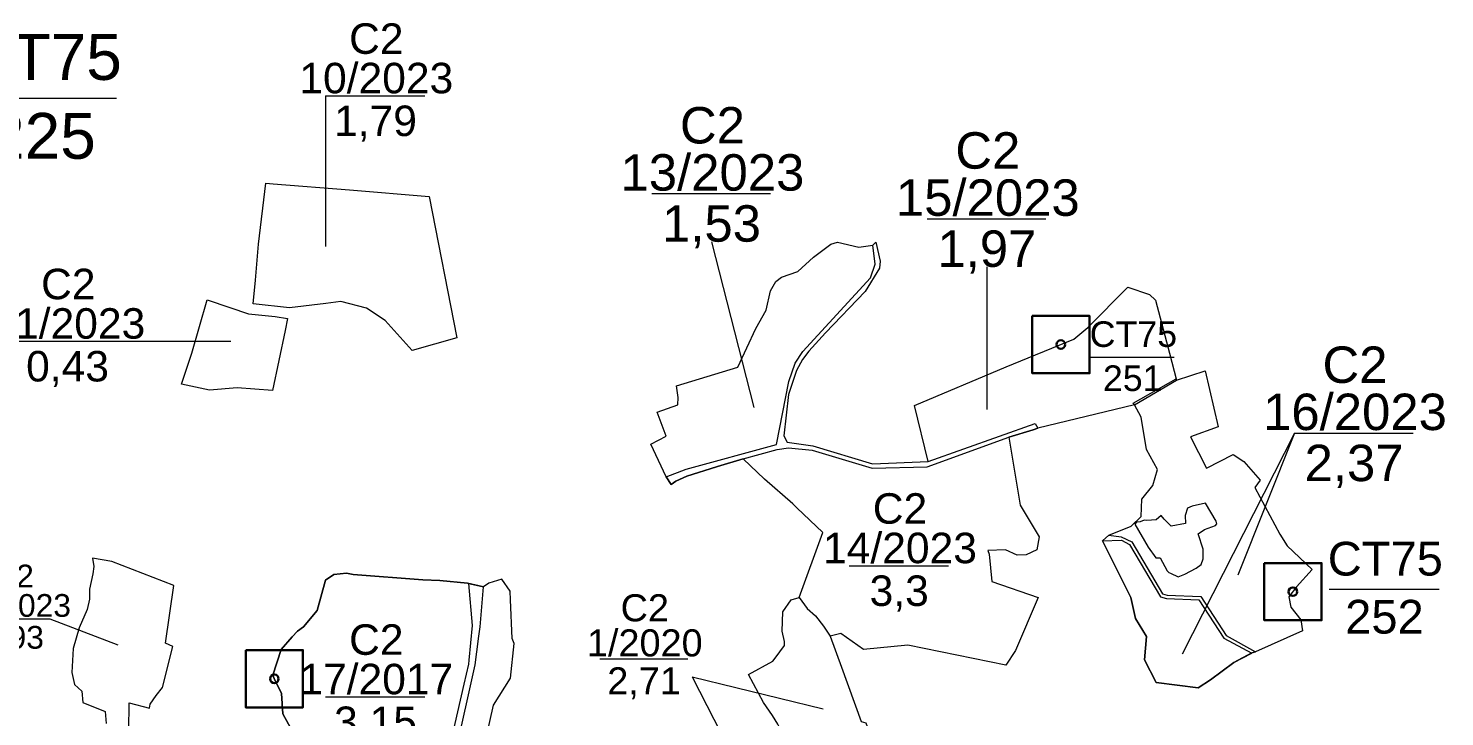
# Model space of a CAD drawing. Header units: metres. Extents: x 416681 to 420102, y 1525252 to 1531422.
# Drawn here: x 417399 to 418636, y 1529807 to 1530408 of the extents above; entities that cross this region are included whole.
import ezdxf
from ezdxf.enums import TextEntityAlignment as Align

# ---------------------------------------------------------------- set-up
doc = ezdxf.new("R2010")
doc.units = ezdxf.units.M
doc.header["$MEASUREMENT"] = 0
doc.layers.add('RanhTwo', color=3, linetype='Continuous', lineweight=0)
doc.styles.add('Style-Arial', font='arial.ttf')

# ---------------------------------------------------------------- blocks, each defined once
blk = doc.blocks.new('*U0')
at = {"color": 0, "linetype": 'Continuous', "lineweight": -2, "ltscale": 10, "flags": 128}
blk.add_lwpolyline([(-150, 150), (150, 150), (150, -150), (-150, -150), (-150, 150)], close=True, dxfattribs=at)
at = {"color": 0, "linetype": 'Continuous', "lineweight": -2, "ltscale": 10}
blk.add_circle((-0.02828, 0.016065), 22.5, dxfattribs=at)
blk = doc.blocks.new('*U6')
at = {"layer": 'RanhTwo', "color": 3, "linetype": 'Continuous', "lineweight": 13}
blk.add_line((-66.520877, -1.660429), (63.750129, -1.660429), dxfattribs=at)
at = {"layer": 'RanhTwo', "color": 3, "linetype": 'Continuous', "lineweight": 13, "style": 'Style-Arial'}
for s, p in [('CT75', (-0.000029, 14.422722)), ('225', (-1.025137, -54.422685))]:
    blk.add_text(s, height=40, dxfattribs=at).set_placement(p, align=Align.CENTER)
blk = doc.blocks.new('*U68')
at = {"layer": 'RanhTwo', "color": 3, "linetype": 'Continuous', "lineweight": 13}
blk.add_line((-66.520877, -1.660429), (63.750129, -1.660429), dxfattribs=at)
at = {"layer": 'RanhTwo', "color": 3, "linetype": 'Continuous', "lineweight": 13, "style": 'Style-Arial'}
blk.add_text('2,37', height=40, dxfattribs=at).set_placement((-1.025137, -54.422685), align=Align.CENTER)
at = {"layer": 'RanhTwo', "color": 3, "linetype": 'Continuous', "lineweight": 13, "insert": (-0.000029, 1.089388), "char_height": 40, "attachment_point": 8, "line_spacing_factor": 0.776524, "style": 'Style-Arial'}
blk.add_mtext('C2\\P16/2023', dxfattribs=at)
blk = doc.blocks.new('*U69')
at = {"layer": 'RanhTwo', "color": 3, "linetype": 'Continuous', "lineweight": 13}
blk.add_line((-66.520877, -1.660429), (63.750129, -1.660429), dxfattribs=at)
at = {"layer": 'RanhTwo', "color": 3, "linetype": 'Continuous', "lineweight": 13, "style": 'Style-Arial'}
blk.add_text('1,97', height=40, dxfattribs=at).set_placement((-1.025137, -54.422685), align=Align.CENTER)
at = {"layer": 'RanhTwo', "color": 3, "linetype": 'Continuous', "lineweight": 13, "insert": (-0.000029, 1.089388), "char_height": 40, "attachment_point": 8, "line_spacing_factor": 0.776524, "style": 'Style-Arial'}
blk.add_mtext('C2\\P15/2023', dxfattribs=at)
blk = doc.blocks.new('*U70')
at = {"layer": 'RanhTwo', "color": 3, "linetype": 'Continuous', "lineweight": 13}
blk.add_line((-66.520877, -1.660429), (63.750129, -1.660429), dxfattribs=at)
at = {"layer": 'RanhTwo', "color": 3, "linetype": 'Continuous', "lineweight": 13, "style": 'Style-Arial'}
blk.add_text('1,53', height=40, dxfattribs=at).set_placement((-1.025137, -54.422685), align=Align.CENTER)
at = {"layer": 'RanhTwo', "color": 3, "linetype": 'Continuous', "lineweight": 13, "insert": (-0.000029, 1.089388), "char_height": 40, "attachment_point": 8, "line_spacing_factor": 0.776524, "style": 'Style-Arial'}
blk.add_mtext('C2\\P13/2023', dxfattribs=at)
blk = doc.blocks.new('*U71')
at = {"layer": 'RanhTwo', "color": 3, "linetype": 'Continuous', "lineweight": 13}
blk.add_line((-66.520877, -1.660429), (63.750129, -1.660429), dxfattribs=at)
at = {"layer": 'RanhTwo', "color": 3, "linetype": 'Continuous', "lineweight": 13, "style": 'Style-Arial'}
blk.add_text('3,3', height=40, dxfattribs=at).set_placement((-1.025137, -54.422685), align=Align.CENTER)
at = {"layer": 'RanhTwo', "color": 3, "linetype": 'Continuous', "lineweight": 13, "insert": (-0.000029, 1.089388), "char_height": 40, "attachment_point": 8, "line_spacing_factor": 0.776524, "style": 'Style-Arial'}
blk.add_mtext('C2\\P14/2023', dxfattribs=at)
blk = doc.blocks.new('*U72')
at = {"layer": 'RanhTwo', "color": 3, "linetype": 'Continuous', "lineweight": 13}
blk.add_line((-66.520877, -1.660429), (63.750129, -1.660429), dxfattribs=at)
at = {"layer": 'RanhTwo', "color": 3, "linetype": 'Continuous', "lineweight": 13, "style": 'Style-Arial'}
blk.add_text('1,79', height=40, dxfattribs=at).set_placement((-1.025137, -54.422685), align=Align.CENTER)
at = {"layer": 'RanhTwo', "color": 3, "linetype": 'Continuous', "lineweight": 13, "insert": (-0.000029, 1.089388), "char_height": 40, "attachment_point": 8, "line_spacing_factor": 0.776524, "style": 'Style-Arial'}
blk.add_mtext('C2\\P10/2023', dxfattribs=at)
blk = doc.blocks.new('*U73')
at = {"layer": 'RanhTwo', "color": 3, "linetype": 'Continuous', "lineweight": 13}
blk.add_line((-66.520877, -1.660429), (63.750129, -1.660429), dxfattribs=at)
at = {"layer": 'RanhTwo', "color": 3, "linetype": 'Continuous', "lineweight": 13, "style": 'Style-Arial'}
blk.add_text('3,15', height=40, dxfattribs=at).set_placement((-1.025137, -54.422685), align=Align.CENTER)
at = {"layer": 'RanhTwo', "color": 3, "linetype": 'Continuous', "lineweight": 13, "insert": (-0.000029, 1.089388), "char_height": 40, "attachment_point": 8, "line_spacing_factor": 0.776524, "style": 'Style-Arial'}
blk.add_mtext('C2\\P17/2017', dxfattribs=at)
blk = doc.blocks.new('*U75')
at = {"layer": 'RanhTwo', "color": 3, "linetype": 'Continuous', "lineweight": 13}
blk.add_line((-66.520877, -1.660429), (63.750129, -1.660429), dxfattribs=at)
at = {"layer": 'RanhTwo', "color": 3, "linetype": 'Continuous', "lineweight": 13, "style": 'Style-Arial'}
blk.add_text('0,93', height=40, dxfattribs=at).set_placement((-1.025137, -54.422685), align=Align.CENTER)
at = {"layer": 'RanhTwo', "color": 3, "linetype": 'Continuous', "lineweight": 13, "insert": (-0.000029, 1.089388), "char_height": 40, "attachment_point": 8, "line_spacing_factor": 0.776524, "style": 'Style-Arial'}
blk.add_mtext('C2\\P12/2023', dxfattribs=at)
blk = doc.blocks.new('*U76')
at = {"layer": 'RanhTwo', "color": 3, "linetype": 'Continuous', "lineweight": 13}
blk.add_line((-66.520877, -1.660429), (63.750129, -1.660429), dxfattribs=at)
at = {"layer": 'RanhTwo', "color": 3, "linetype": 'Continuous', "lineweight": 13, "style": 'Style-Arial'}
blk.add_text('0,43', height=40, dxfattribs=at).set_placement((-1.025137, -54.422685), align=Align.CENTER)
at = {"layer": 'RanhTwo', "color": 3, "linetype": 'Continuous', "lineweight": 13, "insert": (-0.000029, 1.089388), "char_height": 40, "attachment_point": 8, "line_spacing_factor": 0.776524, "style": 'Style-Arial'}
blk.add_mtext('C2\\P11/2023', dxfattribs=at)
blk = doc.blocks.new('*U131')
at = {"layer": 'RanhTwo', "color": 3, "linetype": 'Continuous', "lineweight": 13}
blk.add_line((-66.520877, -1.660429), (63.750129, -1.660429), dxfattribs=at)
at = {"layer": 'RanhTwo', "color": 3, "linetype": 'Continuous', "lineweight": 13, "style": 'Style-Arial'}
for s, p in [('CT75', (-0.000029, 14.422722)), ('252', (-1.025137, -54.422685))]:
    blk.add_text(s, height=40, dxfattribs=at).set_placement(p, align=Align.CENTER)
blk = doc.blocks.new('*U132')
at = {"layer": 'RanhTwo', "color": 3, "linetype": 'Continuous', "lineweight": 13}
blk.add_line((-66.520877, -1.660429), (63.750129, -1.660429), dxfattribs=at)
at = {"layer": 'RanhTwo', "color": 3, "linetype": 'Continuous', "lineweight": 13, "style": 'Style-Arial'}
for s, p in [('CT75', (-0.000029, 14.422722)), ('251', (-1.025137, -54.422685))]:
    blk.add_text(s, height=40, dxfattribs=at).set_placement(p, align=Align.CENTER)
blk = doc.blocks.new('*U139')
at = {"layer": 'RanhTwo', "color": 3, "linetype": 'Continuous', "lineweight": 13}
blk.add_line((-66.520877, -1.660429), (63.750129, -1.660429), dxfattribs=at)
at = {"layer": 'RanhTwo', "color": 3, "linetype": 'Continuous', "lineweight": 13, "style": 'Style-Arial'}
blk.add_text('2,71', height=40, dxfattribs=at).set_placement((-1.025137, -54.422685), align=Align.CENTER)
at = {"layer": 'RanhTwo', "color": 3, "linetype": 'Continuous', "lineweight": 13, "insert": (-0.000029, 1.089388), "char_height": 40, "attachment_point": 8, "line_spacing_factor": 0.776524, "style": 'Style-Arial'}
blk.add_mtext('C2\\P1/2020', dxfattribs=at)

msp = doc.modelspace()

# ---------------------------------------------------------------- linework, layer by layer
at = {"layer": 'RanhTwo', "color": 7, "linetype": 'Continuous', "lineweight": 0}
for p, q in [((417658.62395, 1530349.202725), (417658.62395, 1530217.530058)), ((417995.607734, 1530221.881472), (418032.573671, 1530077.002883)), ((418236.091024, 1530199.87793), (418236.091024, 1530075.431202)), ((417476.351372, 1530134.978921), (417575.837458, 1530134.978921)), ((418365.123, 1530079.353), (418401.7199, 1530100.8518)), ((418504.67308, 1530054.788355), (418406.65879, 1529861.682511)), ((418504.67308, 1530054.788355), (418455.384162, 1529930.836499)), ((417417.769037, 1529892.745796), (417477.039467, 1529869.963909)), ((417978.729011, 1529842.06373), (418093.091789, 1529813.984449)), ((417978.729011, 1529842.06373), (418067.94321, 1529667.818064))]:
    msp.add_line(p, q, dxfattribs=at)
at = {"layer": 'RanhTwo', "color": 3, "linetype": 'Continuous', "lineweight": 0}
for p, q in [((418336.982, 1529960.661), (418342.626, 1529965.69)), ((417783.4418, 1529923.4545), (417796.49, 1529920.71)), ((418467.3769, 1529862.8018), (418467.43, 1529862.83)), ((418467.43, 1529862.83), (418470.59, 1529863.88)), ((418470.59, 1529863.88), (418470.7229, 1529863.9394))]:
    msp.add_line(p, q, dxfattribs=at)
at = {"layer": 'RanhTwo', "color": 3, "linetype": 'Continuous', "lineweight": 13, "flags": 128}
for points in [[(417773.09, 1530137.85), (417734.09, 1530126.78), (417710.55, 1530153.08), (417694.26, 1530163.82), (417671.87, 1530169.59), (417658.8683, 1530168.0122), (417627.23, 1530164.13), (417595.49, 1530167.59), (417597.3212, 1530188.4112), (417600.08, 1530219.78), (417606.51, 1530272.83), (417612.8, 1530272.41), (417679.54, 1530267.06), (417749.08, 1530261.43), (417773.09, 1530137.85)], [(418053.5495, 1529800.5555), (418048.85, 1529808.15), (418041.1, 1529819.68), (418027.8673, 1529844.09), (418049.177, 1529855.535), (418051.171, 1529858.39), (418059.315, 1529869.218), (418059.27, 1529872.72), (418057.37, 1529881.91), (418058.032, 1529898.666), (418065.036, 1529909.179), (418072.169, 1529911.158), (418092.952, 1529968.113), (418070.22, 1529989.42), (418066.64, 1529993.02), (418041.99, 1530014.69), (418023.36, 1530032.25), (418000.78, 1530025.62), (418000, 1530025.38), (417974.08, 1530017.26), (417964.38, 1530012.71), (417960.4873, 1530009.8454), (417955.921, 1530016.512), (417942.711, 1530045.171), (417955.914, 1530052.089), (417948.0233, 1530073.0558), (417966.18, 1530079.55), (417966.52, 1530085.81), (417964.94, 1530096.06), (418018.518, 1530112.296), (418034.436, 1530146.183), (418043.423, 1530162.031), (418047.223, 1530179.118), (418051.736, 1530187.193), (418056.867, 1530190.987), (418070.9, 1530195.928), (418084.624, 1530208.236), (418099.795, 1530219.734), (418105.508, 1530221.514), (418124.2, 1530216.972), (418136.633, 1530218.843), (418139.2, 1530221.56), (418142.88, 1530204.81), (418142.43, 1530198.62), (418129.68, 1530178.36), (418095.26, 1530142.18), (418080.64, 1530126.28), (418075.16, 1530119.11), (418069.97, 1530109.32), (418062.84, 1530088.38), (418058.89, 1530052.378), (418061.813, 1530046.766), (418084.133, 1530043.702), (418136.236, 1530027.888), (418184.707, 1530029.968), (418173.026, 1530078.814), (418252.907, 1530112.553), (418312.11, 1530136.75), (418324.25, 1530146.94), (418359.088, 1530182.308), (418378.171, 1530175.762), (418383.452, 1530170.772), (418395.708, 1530124.624), (418401.7199, 1530100.8518), (418426.67, 1530109.15), (418437.998, 1530060.302), (418413.807, 1530051.622), (418427.932, 1530024.188), (418451.178, 1530036.027), (418460.554, 1530029.957), (418474.6908, 1530013.7639), (418470.06, 1530007.42), (418491.848, 1529966.568), (418498.291, 1529956.377), (418520.0617, 1529935.7771), (418506.34, 1529920.61), (418499.76, 1529911.88), (418501.57, 1529902.92), (418510.351, 1529891.701), (418511.637, 1529882.243), (418470.59, 1529863.88), (418467.43, 1529862.83), (418451.82, 1529854.54), (418431.28, 1529839.44), (418420.5933, 1529832.5382), (418384.029, 1529837.1897), (418373.64, 1529856.83), (418375.562, 1529877.266), (418365.747, 1529892.874), (418361.911, 1529911.269), (418336.982, 1529960.661), (418342.626, 1529965.69), (418361.955, 1529973.563), (418370.883, 1529981.901), (418371.339, 1529997.035), (418381.083, 1530008.988), (418385.182, 1530022.858), (418375.412, 1530040.585), (418370.873, 1530068.676), (418365.123, 1530079.353), (418280.491, 1530059.016), (418276.3962, 1530057.7351), (418255.282, 1530051.13), (418265.26, 1529991.972), (418281.829, 1529964.132), (418279.597, 1529952.828), (418270.292, 1529948.49), (418262.424, 1529948.195), (418252.396, 1529952.786), (418236.975, 1529952.37), (418238.23, 1529948.96), (418240.42, 1529925.2), (418280.91, 1529911.18), (418261.21, 1529864.97), (418252.6512, 1529852.2995), (418166.92, 1529869.56), (418128.29, 1529865.72), (418108.47, 1529879.95), (418099.29, 1529877.45), (418109.09, 1529850.35), (418126.24, 1529803.01)], [(417625.48, 1530154.88), (417623.3005, 1530144.4399), (417612.33, 1530091.89), (417581.5, 1530094.39), (417557.36, 1530092.14), (417532.92, 1530097.51), (417541.82, 1530124.42), (417555.22, 1530171.14), (417575.1276, 1530164.3471), (417591.15, 1530158.88), (417614.65, 1530156.52), (417625.48, 1530154.88)], [(418436.79, 1529975.62), (418436.2, 1529977.97), (418426.88, 1529993.64), (418415.46, 1529990.9), (418411.39, 1529989.35), (418409.13, 1529982.79), (418409.53, 1529976), (418397.04, 1529973.54), (418390.85, 1529979.71), (418388.19, 1529982.77), (418383.82, 1529978.97), (418375.66, 1529978.44), (418373.59, 1529978.73), (418370.04, 1529977.36), (418366.7, 1529977.14), (418365.19, 1529975.36), (418376.85, 1529955.26), (418383.63, 1529946.01), (418387.4, 1529945.96), (418393.64, 1529934.67), (418394.85, 1529933.16), (418396.51, 1529932.39), (418403.14, 1529929.39), (418409.1, 1529931.51), (418418.96, 1529936.82), (418423.19, 1529940.08), (418424.87, 1529944.91), (418424.89, 1529953.52), (418420.62, 1529966.97), (418426.03, 1529970.63), (418435.61, 1529974.17), (418436.79, 1529975.62)], [(418436.79, 1529975.62), (418436.2, 1529977.97), (418426.88, 1529993.64), (418415.46, 1529990.9), (418411.39, 1529989.35), (418409.13, 1529982.79), (418409.53, 1529976), (418397.04, 1529973.54), (418390.85, 1529979.71), (418388.19, 1529982.77), (418383.82, 1529978.97), (418375.66, 1529978.44), (418373.59, 1529978.73), (418370.04, 1529977.36), (418366.7, 1529977.14), (418365.19, 1529975.36), (418376.85, 1529955.26), (418383.63, 1529946.01), (418387.4, 1529945.96), (418393.64, 1529934.67), (418394.85, 1529933.16), (418396.51, 1529932.39), (418403.14, 1529929.39), (418409.1, 1529931.51), (418418.96, 1529936.82), (418423.19, 1529940.08), (418424.87, 1529944.91), (418424.89, 1529953.52), (418420.62, 1529966.97), (418426.03, 1529970.63), (418435.61, 1529974.17), (418436.79, 1529975.62)], [(417526.22, 1529921.66), (417471.85, 1529942.73), (417454.98, 1529945.64), (417456.27, 1529938.35), (417455.43, 1529931.89), (417452.39, 1529918.51), (417452.34, 1529909.66), (417450.28, 1529900.73), (417443.55, 1529884.74), (417438.05, 1529866.75), (417436.96, 1529845.81), (417439.3, 1529835.39), (417445.61, 1529829.5), (417446.58, 1529819.47), (417466.06, 1529811.73), (417466.89, 1529801.34)], [(417796.712, 1529779.597), (417805.369, 1529817.27), (417820.098, 1529840.766), (417823.359, 1529871.169), (417821.578, 1529875.445), (417820.039, 1529909.298), (417819.856, 1529916.828), (417812.4295, 1529927.4025), (417801.19, 1529923.68), (417796.49, 1529920.71), (417782.4542, 1529923.6622), (417758.485, 1529926.189), (417743.637, 1529926.75), (417682.56, 1529931.272), (417676.85, 1529932.425), (417665.913, 1529931.359), (417658.453, 1529926.32), (417651.247, 1529899.891), (417639.346, 1529885.526), (417634, 1529881.762), (417629.452, 1529876.939), (417619.889, 1529865.898), (417612.478, 1529843.512), (417613.026, 1529842.058), (417613.751, 1529840.565), (417620.244, 1529827.569), (417621.312, 1529809.648), (417639.557, 1529776.264)], [(417486.68, 1529795), (417486.96, 1529819.31), (417504.86, 1529814.55), (417505.54, 1529818.27), (417510.6, 1529825.78), (417516.17, 1529832.75), (417525.22, 1529868.46), (417518.72, 1529871.28), (417526.22, 1529921.66)]]:
    msp.add_lwpolyline(points, dxfattribs=at)
at = {"layer": 'RanhTwo', "color": 3, "linetype": 'Continuous', "lineweight": 0, "flags": 128}
for points in [[(417773.09, 1530137.85), (417734.09, 1530126.78), (417710.55, 1530153.08), (417694.26, 1530163.82), (417671.87, 1530169.59), (417658.8683, 1530168.0122), (417627.23, 1530164.13), (417595.49, 1530167.59), (417597.3212, 1530188.4112), (417600.08, 1530219.78), (417606.51, 1530272.83), (417612.8, 1530272.41), (417679.54, 1530267.06), (417749.08, 1530261.43), (417773.09, 1530137.85)], [(417955.921, 1530016.512), (417942.711, 1530045.171), (417955.914, 1530052.089), (417948.0233, 1530073.0558), (417966.18, 1530079.55), (417966.52, 1530085.81), (417964.94, 1530096.06), (418018.518, 1530112.296), (418034.436, 1530146.183), (418043.423, 1530162.031), (418047.223, 1530179.118), (418051.736, 1530187.193), (418056.867, 1530190.987), (418070.9, 1530195.928), (418084.624, 1530208.236), (418099.795, 1530219.734), (418105.508, 1530221.514), (418124.2, 1530216.972), (418136.633, 1530218.843)], [(417955.921, 1530016.512), (417973.5, 1530023.33), (418052.339, 1530044.814), (418063.115, 1530099.682), (418068.692, 1530115.689), (418075.38, 1530126.087), (418134.52, 1530190.235), (418138.556, 1530202.373), (418136.633, 1530218.843)], [(418136.633, 1530218.843), (418139.2, 1530221.56), (418142.88, 1530204.81), (418142.43, 1530198.62), (418129.68, 1530178.36), (418095.26, 1530142.18), (418080.64, 1530126.28), (418075.16, 1530119.11), (418069.97, 1530109.32), (418062.84, 1530088.38), (418058.89, 1530052.378), (418061.813, 1530046.766), (418084.133, 1530043.702), (418136.236, 1530027.888), (418184.707, 1530029.968)], [(418184.707, 1530029.968), (418173.026, 1530078.814), (418252.907, 1530112.553), (418312.11, 1530136.75), (418324.25, 1530146.94), (418359.088, 1530182.308), (418378.171, 1530175.762), (418383.452, 1530170.772), (418395.708, 1530124.624), (418401.7199, 1530100.8518), (418426.67, 1530109.15), (418437.998, 1530060.302), (418413.807, 1530051.622), (418427.932, 1530024.188), (418451.178, 1530036.027), (418460.554, 1530029.957), (418474.6908, 1530013.7639), (418470.06, 1530007.42), (418491.848, 1529966.568), (418498.291, 1529956.377), (418520.0617, 1529935.7771), (418506.34, 1529920.61), (418499.76, 1529911.88), (418501.57, 1529902.92), (418510.351, 1529891.701), (418511.637, 1529882.243), (418470.7229, 1529863.9394)], [(417625.48, 1530154.88), (417623.3005, 1530144.4399), (417612.33, 1530091.89), (417581.5, 1530094.39), (417557.36, 1530092.14), (417532.92, 1530097.51), (417541.82, 1530124.42), (417555.22, 1530171.14), (417575.1276, 1530164.3471), (417591.15, 1530158.88), (417614.65, 1530156.52), (417625.48, 1530154.88)], [(418342.626, 1529965.69), (418361.955, 1529973.563), (418370.883, 1529981.901), (418371.339, 1529997.035), (418381.083, 1530008.988), (418385.182, 1530022.858), (418375.412, 1530040.585), (418370.873, 1530068.676), (418365.123, 1530079.353), (418280.491, 1530059.016)], [(418184.707, 1530029.968), (418278.3673, 1530063.1645), (418280.491, 1530059.016)], [(418255.282, 1530051.13), (418276.3962, 1530057.7351), (418280.491, 1530059.016)], [(418023.36, 1530032.25), (418053.023, 1530040.523), (418062.851, 1530041.919), (418083.49, 1530039.908), (418135.8315, 1530024.2801), (418183.945, 1530025.293), (418255.282, 1530051.13)], [(418255.282, 1530051.13), (418265.26, 1529991.972), (418281.829, 1529964.132), (418279.597, 1529952.828), (418270.292, 1529948.49), (418262.424, 1529948.195), (418252.396, 1529952.786), (418236.975, 1529952.37), (418238.23, 1529948.96), (418240.42, 1529925.2), (418280.91, 1529911.18), (418261.21, 1529864.97), (418252.6512, 1529852.2995), (418166.92, 1529869.56), (418128.29, 1529865.72), (418108.47, 1529879.95), (418099.29, 1529877.45)], [(417955.921, 1530016.512), (417960.4873, 1530009.8454), (417964.38, 1530012.71), (417974.08, 1530017.26), (418000, 1530025.38), (418000.78, 1530025.62), (418023.36, 1530032.25)], [(418072.169, 1529911.158), (418092.952, 1529968.113), (418070.22, 1529989.42), (418066.64, 1529993.02), (418041.99, 1530014.69), (418023.36, 1530032.25)], [(418436.79, 1529975.62), (418436.2, 1529977.97), (418426.88, 1529993.64), (418415.46, 1529990.9), (418411.39, 1529989.35), (418409.13, 1529982.79), (418409.53, 1529976), (418397.04, 1529973.54), (418390.85, 1529979.71), (418388.19, 1529982.77), (418383.82, 1529978.97), (418375.66, 1529978.44), (418373.59, 1529978.73), (418370.04, 1529977.36), (418366.7, 1529977.14), (418365.19, 1529975.36), (418376.85, 1529955.26), (418383.63, 1529946.01), (418387.4, 1529945.96), (418393.64, 1529934.67), (418394.85, 1529933.16), (418396.51, 1529932.39), (418403.14, 1529929.39), (418409.1, 1529931.51), (418418.96, 1529936.82), (418423.19, 1529940.08), (418424.87, 1529944.91), (418424.89, 1529953.52), (418420.62, 1529966.97), (418426.03, 1529970.63), (418435.61, 1529974.17), (418436.79, 1529975.62)], [(418436.79, 1529975.62), (418436.2, 1529977.97), (418426.88, 1529993.64), (418415.46, 1529990.9), (418411.39, 1529989.35), (418409.13, 1529982.79), (418409.53, 1529976), (418397.04, 1529973.54), (418390.85, 1529979.71), (418388.19, 1529982.77), (418383.82, 1529978.97), (418375.66, 1529978.44), (418373.59, 1529978.73), (418370.04, 1529977.36), (418366.7, 1529977.14), (418365.19, 1529975.36), (418376.85, 1529955.26), (418383.63, 1529946.01), (418387.4, 1529945.96), (418393.64, 1529934.67), (418394.85, 1529933.16), (418396.51, 1529932.39), (418403.14, 1529929.39), (418409.1, 1529931.51), (418418.96, 1529936.82), (418423.19, 1529940.08), (418424.87, 1529944.91), (418424.89, 1529953.52), (418420.62, 1529966.97), (418426.03, 1529970.63), (418435.61, 1529974.17), (418436.79, 1529975.62)], [(418336.982, 1529960.661), (418353.766, 1529961.239), (418360.72, 1529957.593), (418387.597, 1529911.775), (418393.06, 1529910.459), (418421.295, 1529909.256), (418443.007, 1529875.903), (418467.3769, 1529862.8018)], [(418336.982, 1529960.661), (418361.911, 1529911.269), (418365.747, 1529892.874), (418375.562, 1529877.266), (418373.64, 1529856.83), (418384.029, 1529837.1897), (418420.5933, 1529832.5382), (418431.28, 1529839.44), (418451.82, 1529854.54), (418467.3769, 1529862.8018)], [(418342.626, 1529965.69), (418353.426, 1529964.141), (418362.8172, 1529959.7925), (418389.4888, 1529914.3247), (418393.4681, 1529913.3661), (418422.9228, 1529912.1111), (418445.0483, 1529878.1229), (418470.7229, 1529863.9394)], [(417526.22, 1529921.66), (417471.85, 1529942.73), (417454.98, 1529945.64), (417456.27, 1529938.35), (417455.43, 1529931.89), (417452.39, 1529918.51), (417452.34, 1529909.66), (417450.28, 1529900.73), (417443.55, 1529884.74), (417438.05, 1529866.75), (417436.96, 1529845.81), (417439.3, 1529835.39), (417445.61, 1529829.5), (417446.58, 1529819.47), (417466.06, 1529811.73), (417466.89, 1529801.34)], [(417639.557, 1529776.264), (417621.312, 1529809.648), (417620.244, 1529827.569), (417613.751, 1529840.565), (417613.026, 1529842.058), (417612.478, 1529843.512), (417619.889, 1529865.898), (417629.452, 1529876.939), (417634, 1529881.762), (417639.346, 1529885.526), (417651.247, 1529899.891), (417658.453, 1529926.32), (417665.913, 1529931.359), (417676.85, 1529932.425), (417682.56, 1529931.272), (417743.637, 1529926.75), (417758.485, 1529926.189), (417782.4542, 1529923.6622), (417783.4418, 1529923.4545)], [(417486.68, 1529795), (417486.96, 1529819.31), (417504.86, 1529814.55), (417505.54, 1529818.27), (417510.6, 1529825.78), (417516.17, 1529832.75), (417525.22, 1529868.46), (417518.72, 1529871.28), (417526.22, 1529921.66)], [(417783.4418, 1529923.4545), (417786.69, 1529886.764), (417783.7125, 1529856.667), (417783.358, 1529853.084), (417779.3681, 1529835.6834), (417751.636, 1529714.739), (417745.2036, 1529670.6666), (417743.7929, 1529663.8113)], [(417756.89, 1529702.006), (417757.856, 1529712.273), (417782.298, 1529821.032), (417789.338, 1529852.358), (417790.7727, 1529863.7405), (417792.4959, 1529877.4123), (417793.549, 1529885.768), (417796.49, 1529920.71)], [(417782.8229, 1529696.7266), (417782.494, 1529697.756), (417778.156, 1529708.352), (417780.214, 1529735.311), (417783.732, 1529765.831), (417796.712, 1529779.597), (417805.369, 1529817.27), (417820.098, 1529840.766), (417823.359, 1529871.169), (417821.578, 1529875.445), (417820.039, 1529909.298), (417819.856, 1529916.828), (417812.4295, 1529927.4025), (417801.19, 1529923.68), (417796.49, 1529920.71)], [(418054.84, 1529798.47), (418053.5495, 1529800.5555), (418048.85, 1529808.15), (418041.1, 1529819.68), (418027.8673, 1529844.09), (418049.177, 1529855.535), (418051.171, 1529858.39), (418059.315, 1529869.218), (418059.27, 1529872.72), (418057.37, 1529881.91), (418058.032, 1529898.666), (418065.036, 1529909.179), (418072.169, 1529911.158)], [(418072.169, 1529911.158), (418079.18, 1529901.628), (418086.405, 1529895.305), (418093.537, 1529886.305), (418099.29, 1529877.45)], [(418099.29, 1529877.45), (418109.09, 1529850.35), (418126.24, 1529803.01), (418130.43, 1529801.76), (418137.59, 1529782.36), (418137.25, 1529772.79), (418180.72, 1529751.02), (418187.55, 1529748.67), (418196.353, 1529738.3267)]]:
    msp.add_lwpolyline(points, dxfattribs=at)
at = {"layer": 'RanhTwo', "color": 7, "linetype": 'Continuous', "lineweight": 0, "flags": 128}
msp.add_lwpolyline([(418365.123, 1530079.353), (418363.974231, 1530081.013491), (418401.435993, 1530102.24779)], dxfattribs=at)

# ---------------------------------------------------------------- block references
at = {"layer": 'RanhTwo', "color": 3, "linetype": 'Continuous', "lineweight": 13}
for name, p, xscale, yscale, zscale in [('*U72', (417702.891533, 1530350.307689), 0.665469, 0.665469, 0.665469), ('*U70', (417996.422612, 1530265.141871), 0.794896, 0.794896, 0.794896), ('*U69', (418236.905902, 1530243.138329), 0.794896, 0.794896, 0.794896), ('*U76', (417433.927637, 1530136.083885), 0.665469, 0.665469, 0.665469), ('*U132', (418364.034877, 1530121.937321), 0.558503, 0.558503, 0.558503), ('*U68', (418557.55029, 1530056.108224), 0.794896, 0.794896, 0.794896), ('*U71', (418160.217368, 1529940.098803), 0.665469, 0.665469, 0.665469), ('*U131', (418584.032954, 1529919.806521), 0.736052, 0.736052, 0.736052), ('*U75', (417386.138125, 1529893.569651), 0.49617, 0.49617, 0.49617), ('*U139', (417937.351521, 1529858.837448), 0.591264, 0.591264, 0.591264), ('*U73', (417702.891533, 1529825.66074), 0.665469, 0.665469, 0.665469)]:
    msp.add_blockref(name, p, dxfattribs=dict(at, xscale=xscale, yscale=yscale, zscale=zscale))
msp.add_blockref('*U6', (417412.367003, 1530348.684075), dxfattribs=at)
at = {"layer": 'RanhTwo', "color": 3, "linetype": 'Continuous', "lineweight": 30, "ltscale": 1.666667, "xscale": 0.166667, "yscale": 0.166667, "zscale": 0.166667}
for p in [(418300.715, 1530132.05), (418503.37, 1529916.337), (417613.872, 1529840.288)]:
    msp.add_blockref('*U0', p, dxfattribs=at)

doc.saveas('drawing.dxf')
